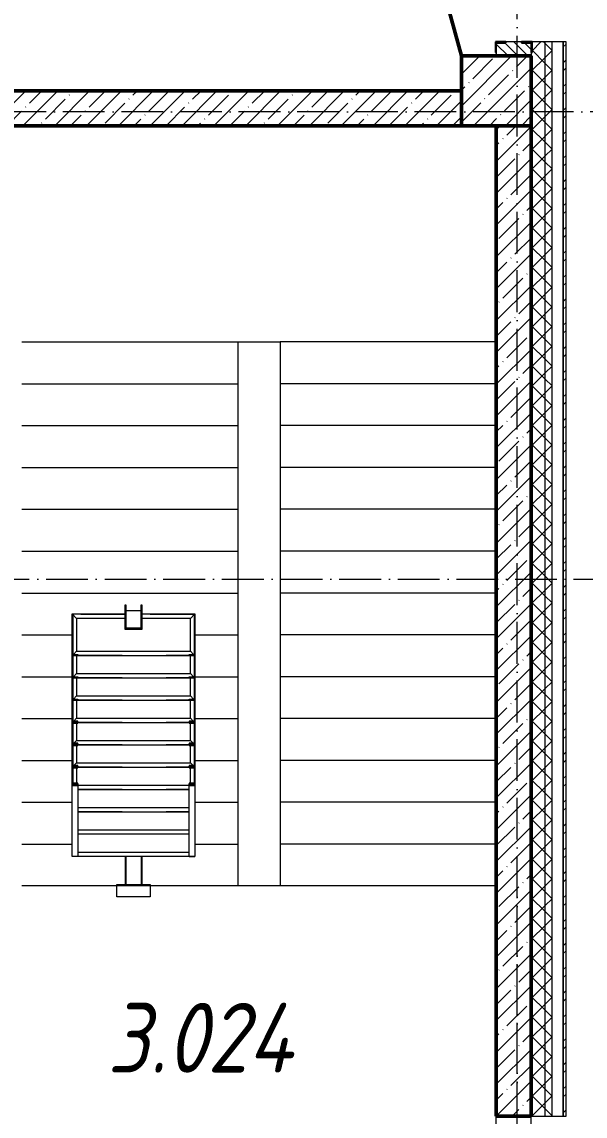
# Model space of a CAD drawing. Header units: millimetres. Extents: x -213536 to 1564669, y -45299 to 942238.
# Drawn here: x 240029 to 244066, y 507097 to 514941 of the extents above; entities that cross this region are included whole.
import ezdxf

# ---------------------------------------------------------------- set-up
doc = ezdxf.new("R2010")
doc.units = ezdxf.units.MM
doc.linetypes.add('50_200_ШТРИХ_1Т_ш5_п1_п1_', pattern=[700, 500, -100, 0, -100])
doc.linetypes.add('Штрих', pattern=[635, 317.5, -317.5])
for name, color, linetype, lineweight in [('A-DETL-____-OTLN-1', 7, 'Continuous', 50), ('A-FLOR-____-OTLN', 7, 'Continuous', 9), ('A-GENM-____-HDLN', 7, 'Штрих', 9), ('A-GENM-____-MCUT', 7, 'Continuous', 25), ('A-GENM-____-OTLN', 7, 'Continuous', 9), ('A-GENM-____-OTLN-1', 7, 'Continuous', 25), ('A-WALL-____-MCUT', 7, 'Continuous', 13), ('A-WALL-____-MCUT-1', 7, 'Continuous', 9), ('A-WALL-____-MCUT-2', 7, 'Continuous', 50), ('A-WALL-____-OTLN', 7, 'Continuous', 9), ('A-WALL-____-PATT-1', 7, 'Continuous', 9), ('A-WALL-FNSH-MCUT-1', 7, 'Continuous', 9), ('S-COLS-____-MCUT', 7, 'Continuous', 50), ('S-COLS-____-OTLN', 7, 'Continuous', 9), ('S-GRID-____-OTLN-1', 7, '50_200_ШТРИХ_1Т_ш5_п1_п1_', 9), ('S-STRS-____-OTLN-1', 7, 'Continuous', 9), ('Марки помещений', 7, 'Continuous', 9)]:
    doc.layers.add(name, color=color, linetype=linetype, lineweight=lineweight)
doc.styles.add('ISOCPEUR_I_2', font='isocpeui.ttf', dxfattribs={"width": 0.85, "height": 2.3})
pattern_1 = [(45, (142429.06, 459015.94), (-70.71068, 70.71068), []), (135, (142429.06, 459015.94), (-70.71068, -70.71068), [])]
pattern_2 = [(45, (142429.06, 459015.94), (-114.04925, 114.04925), []), (45, (142543.1, 459015.94), (-114.04925, 114.04925), [201.612, -40.322, 3.353, -36.97])]

# ---------------------------------------------------------------- blocks, each defined once
blk = doc.blocks.new('BSC_Колонна _Прямоугольная - 500х500-V111-АР1_План отверстий 3 этажа в осях 1-64_Ю-ЯЯ')
at = {"layer": 'S-COLS-____-OTLN'}
h = blk.add_hatch(dxfattribs=at)
h.set_pattern_fill('FP_116', color=256, style=0, pattern_type=2)
h.set_pattern_definition([(315, (-55431.04, 101000), (114.04925, 114.04925), []), (315, (-55431.04, 100885.95), (114.04925, 114.04925), [201.613, -40.323, 3.353, -36.97])])
h.paths.add_polyline_path([(-250, 250), (-250, -250), (250, -250), (250, 250)], flags=0)
at = {"layer": 'S-COLS-____-MCUT'}
for p, q in [((250, 250), (-250, 250)), ((-250, 250), (-250, -250)), ((250, -250), (250, 250)), ((-250, -250), (250, -250))]:
    blk.add_line(p, q, dxfattribs=at)
blk = doc.blocks.new('ОМ_Труба_ГОСТ 8639-82 - ОМ_Труба_ГОСТ 8639-82-26350154-АР1_План отверстий 3 этажа в осях 1-64_Ю-ЯЯ')
at = {"layer": 'A-GENM-____-OTLN'}
for p, q in [((9439.1, 57971), (9439.1, 58091)), ((9439.1, 58091), (9614.1, 58091)), ((9614.1, 58085), (9451.2, 58085)), ((9451.2, 58085), (9451.2, 57977)), ((9574, 58085), (9574, 57977)), ((9614.1, 58091), (9614.1, 58085)), ((9614.1, 57971), (9439.1, 57971)), ((9451.2, 57977), (9614.1, 57977)), ((9614.1, 57977), (9614.1, 57971))]:
    blk.add_line(p, q, dxfattribs=at)
blk = doc.blocks.new('ОМ_Уголок_ГОСТ 8509-93 - ОМ_Уголок_ГОСТ 8509-93-26349651-АР1_План отверстий 3 этажа в осях 1-64_Ю-ЯЯ')
at = {"layer": 'A-GENM-____-HDLN'}
for p, q in [((4, -4), (380, -4)), ((500, -4), (876, -4))]:
    blk.add_line(p, q, dxfattribs=at)
at = {"layer": 'A-GENM-____-OTLN'}
for p, q in [((380, 0), (0, 0)), ((32, -32), (0, 0)), ((32, -32), (380, -32)), ((880, 0), (500, 0)), ((500, -32), (848, -32)), ((880, 0), (848, -32))]:
    blk.add_line(p, q, dxfattribs=at)
blk = doc.blocks.new('ОМ_Уголок_ГОСТ 8509-93 - ОМ_Уголок_ГОСТ 8509-93-V149-АР1_План отверстий 3 этажа в осях 1-64_Ю-ЯЯ')
at = {"layer": 'A-GENM-____-HDLN'}
blk.add_line((40, -4), (840, -4), dxfattribs=at)
at = {"layer": 'A-GENM-____-OTLN'}
for p, q in [((32, -32), (10, -10)), ((32, -32), (848, -32)), ((840, 0), (40, 0)), ((870, -10), (848, -32))]:
    blk.add_line(p, q, dxfattribs=at)
blk = doc.blocks.new('ОМ_Уголок_ГОСТ 8509-93 - ОМ_Уголок_ГОСТ 8509-93-19082047-АР1_План отверстий 3 этажа в осях 1-64_Ю-ЯЯ')
at = {"layer": 'A-GENM-____-HDLN'}
blk.add_line((10, -4), (296, -4), dxfattribs=at)
at = {"layer": 'A-GENM-____-OTLN'}
for p, q in [((300, 0), (10, 0)), ((32, -32), (10, -10)), ((32, -32), (268, -32)), ((300, 0), (268, -32))]:
    blk.add_line(p, q, dxfattribs=at)
blk = doc.blocks.new('ОМ_Уголок_ГОСТ 8509-93 - ОМ_Уголок_ГОСТ 8509-93-V150-АР1_План отверстий 3 этажа в осях 1-64_Ю-ЯЯ')
at = {"layer": 'A-GENM-____-HDLN'}
blk.add_line((4, -4), (290, -4), dxfattribs=at)
at = {"layer": 'A-GENM-____-OTLN'}
for p, q in [((290, 0), (0, 0)), ((32, -32), (0, 0)), ((32, -32), (268, -32)), ((290, -10), (268, -32))]:
    blk.add_line(p, q, dxfattribs=at)
blk = doc.blocks.new('ОМ_Уголок_ГОСТ 8509-93 - ОМ_Уголок_ГОСТ 8509-93-V151-АР1_План отверстий 3 этажа в осях 1-64_Ю-ЯЯ')
at = {"layer": 'A-GENM-____-HDLN'}
blk.add_line((10, -4), (160, -4), dxfattribs=at)
at = {"layer": 'A-GENM-____-OTLN'}
for p, q in [((160, 0), (10, 0)), ((32, -32), (10, -10)), ((32, -32), (160, -32))]:
    blk.add_line(p, q, dxfattribs=at)
blk = doc.blocks.new('ОМ_Уголок_ГОСТ 8509-93 - ОМ_Уголок_ГОСТ 8509-93-V152-АР1_План отверстий 3 этажа в осях 1-64_Ю-ЯЯ')
at = {"layer": 'A-GENM-____-HDLN'}
blk.add_line((140, -4), (290, -4), dxfattribs=at)
at = {"layer": 'A-GENM-____-OTLN'}
for p, q in [((290, 0), (140, 0)), ((140, -32), (268, -32)), ((290, -10), (268, -32))]:
    blk.add_line(p, q, dxfattribs=at)
blk = doc.blocks.new('ОМ_Уголок_ГОСТ 8509-93 - ОМ_Уголок_ГОСТ 8509-93-V153-АР1_План отверстий 3 этажа в осях 1-64_Ю-ЯЯ')
at = {"layer": 'A-GENM-____-HDLN'}
blk.add_line((40, -4), (840, -4), dxfattribs=at)
at = {"layer": 'A-GENM-____-OTLN'}
for p, q in [((840, 0), (40, 0)), ((40, -32), (840, -32))]:
    blk.add_line(p, q, dxfattribs=at)
blk = doc.blocks.new('ОМ_Уголок_ГОСТ 8509-93 - ОМ_Уголок_ГОСТ 8509-93-V154-АР1_План отверстий 3 этажа в осях 1-64_Ю-ЯЯ')
at = {"layer": 'A-GENM-____-HDLN'}
blk.add_line((44.3, -4), (160, -4), dxfattribs=at)
at = {"layer": 'A-GENM-____-OTLN'}
for p, q in [((160, 0), (44.3, 0)), ((44.3, -32), (160, -32))]:
    blk.add_line(p, q, dxfattribs=at)
blk = doc.blocks.new('ОМ_Уголок_ГОСТ 8509-93 - ОМ_Уголок_ГОСТ 8509-93-V155-АР1_План отверстий 3 этажа в осях 1-64_Ю-ЯЯ')
at = {"layer": 'A-GENM-____-HDLN'}
blk.add_line((140, -4), (255.7, -4), dxfattribs=at)
at = {"layer": 'A-GENM-____-OTLN'}
for p, q in [((255.7, 0), (140, 0)), ((140, -32), (255.7, -32))]:
    blk.add_line(p, q, dxfattribs=at)
blk = doc.blocks.new('ОМ_Уголок_ГОСТ 8509-93 - ОМ_Уголок_ГОСТ 8509-93-V163-АР1_План отверстий 3 этажа в осях 1-64_Ю-ЯЯ')
at = {"layer": 'A-GENM-____-HDLN'}
blk.add_line((40, -4), (840, -4), dxfattribs=at)
at = {"layer": 'A-GENM-____-OTLN'}
for p, q in [((840, 0), (0, 0)), ((1.3, -1.3), (0, 0)), ((40, -32), (840, -32))]:
    blk.add_line(p, q, dxfattribs=at)
blk = doc.blocks.new('ОМ_Труба_ГОСТ 8639-82 - ОМ_Труба_ГОСТ 8639-82-26527904-АР1_План отверстий 3 этажа в осях 1-64_Ю-ЯЯ')
at = {"layer": 'A-GENM-____-HDLN'}
for p, q in [((7810, 58085), (7611.5, 58085)), ((7810, 57977), (7611.5, 57977))]:
    blk.add_line(p, q, dxfattribs=at)
at = {"layer": 'A-GENM-____-OTLN'}
for p, q in [((7810, 58091), (7611.5, 58091)), ((7810, 57971), (7611.5, 57971))]:
    blk.add_line(p, q, dxfattribs=at)
blk = doc.blocks.new('ОМ_Уголок_ГОСТ 8510-86 - ОМ_Уголок_ГОСТ 8510-86-19082066-АР1_План отверстий 3 этажа в осях 1-64_Ю-ЯЯ')
at = {"layer": 'A-GENM-____-OTLN'}
for p, q in [((0, 0), (0, -90)), ((240, 0), (0, 0)), ((0, -10), (240, -10)), ((240, -90), (240, 0)), ((0, -90), (240, -90))]:
    blk.add_line(p, q, dxfattribs=at)
blk = doc.blocks.new('ОМ_Полоса_Трапеция прямоугольная_Прокат_ГОСТ 103-2006 - ОМ_Полоса_Трапеция прямоугольная_Прокат_ГОСТ 103-2006-19082130-АР1_План отверстий 3 этажа в осях 1-64_Ю-ЯЯ')
at = {"layer": 'A-GENM-____-OTLN'}
for p, q in [((9250, 58471), (9260, 58471)), ((9250, 58431), (9250, 58471)), ((9260, 58471), (9260, 58431)), ((9260, 58431), (9250, 58431))]:
    blk.add_line(p, q, dxfattribs=at)
blk = doc.blocks.new('ОМ_Полоса_Трапеция прямоугольная_Прокат_ГОСТ 103-2006 - ОМ_Полоса_Трапеция прямоугольная_Прокат_ГОСТ 103-2006-V157-АР1_План отверстий 3 этажа в осях 1-64_Ю-ЯЯ')
at = {"layer": 'A-GENM-____-MCUT'}
for p, q in [((8780, 58471), (8770, 58471)), ((8770, 58471), (8770, 58431)), ((8780, 58431), (8780, 58471)), ((8770, 58431), (8780, 58431))]:
    blk.add_line(p, q, dxfattribs=at)
blk = doc.blocks.new('ОМ_Полоса_Трапеция прямоугольная_Прокат_ГОСТ 103-2006 - ОМ_Полоса_Трапеция прямоугольная_Прокат_ГОСТ 103-2006-V158-АР1_План отверстий 3 этажа в осях 1-64_Ю-ЯЯ')
at = {"layer": 'A-GENM-____-MCUT'}
for p, q in [((8620, 58471), (8610, 58471)), ((8610, 58471), (8610, 58431)), ((8620, 58431), (8620, 58471)), ((8610, 58431), (8620, 58431))]:
    blk.add_line(p, q, dxfattribs=at)
blk = doc.blocks.new('ОМ_Полоса_Трапеция прямоугольная_Прокат_ГОСТ 103-2006 - ОМ_Полоса_Трапеция прямоугольная_Прокат_ГОСТ 103-2006-V159-АР1_План отверстий 3 этажа в осях 1-64_Ю-ЯЯ')
at = {"layer": 'A-GENM-____-MCUT'}
for p, q in [((8460, 58471), (8450, 58471)), ((8450, 58471), (8450, 58431)), ((8460, 58431), (8460, 58471)), ((8450, 58431), (8460, 58431))]:
    blk.add_line(p, q, dxfattribs=at)
blk = doc.blocks.new('ОМ_Полоса_Прокат_ГОСТ 103-2006 - ОМ_Полоса_Прокат_ГОСТ 103-2006-20723456-АР1_План отверстий 3 этажа в осях 1-64_Ю-ЯЯ')
at = {"layer": 'A-GENM-____-MCUT'}
for p, q in [((8334.3, 58471), (8322.8, 58471)), ((8322.8, 58471), (8322.8, 58431)), ((8334.3, 58431), (8334.3, 58471)), ((8322.8, 58431), (8334.3, 58431))]:
    blk.add_line(p, q, dxfattribs=at)
at = {"layer": 'A-GENM-____-OTLN'}
for p, q in [((7811.3, 58431), (7811.3, 58471)), ((7811.3, 58471), (8322.8, 58471)), ((8322.8, 58431), (7811.3, 58431))]:
    blk.add_line(p, q, dxfattribs=at)
blk = doc.blocks.new('ОМ_Полоса_Трапеция прямоугольная_Прокат_ГОСТ 103-2006 - ОМ_Полоса_Трапеция прямоугольная_Прокат_ГОСТ 103-2006-19082170-АР1_План отверстий 3 этажа в осях 1-64_Ю-ЯЯ')
at = {"layer": 'A-GENM-____-OTLN'}
for p, q in [((9250, 57631), (9260, 57631)), ((9250, 57591), (9250, 57631)), ((9260, 57591), (9250, 57591)), ((9260, 57631), (9260, 57591))]:
    blk.add_line(p, q, dxfattribs=at)
blk = doc.blocks.new('ОМ_Полоса_Трапеция прямоугольная_Прокат_ГОСТ 103-2006 - ОМ_Полоса_Трапеция прямоугольная_Прокат_ГОСТ 103-2006-V160-АР1_План отверстий 3 этажа в осях 1-64_Ю-ЯЯ')
at = {"layer": 'A-GENM-____-MCUT'}
for p, q in [((8780, 57631), (8770, 57631)), ((8770, 57631), (8770, 57591)), ((8770, 57591), (8780, 57591)), ((8780, 57591), (8780, 57631))]:
    blk.add_line(p, q, dxfattribs=at)
blk = doc.blocks.new('ОМ_Полоса_Трапеция прямоугольная_Прокат_ГОСТ 103-2006 - ОМ_Полоса_Трапеция прямоугольная_Прокат_ГОСТ 103-2006-V161-АР1_План отверстий 3 этажа в осях 1-64_Ю-ЯЯ')
at = {"layer": 'A-GENM-____-MCUT'}
for p, q in [((8620, 57631), (8610, 57631)), ((8610, 57631), (8610, 57591)), ((8610, 57591), (8620, 57591)), ((8620, 57591), (8620, 57631))]:
    blk.add_line(p, q, dxfattribs=at)
blk = doc.blocks.new('ОМ_Полоса_Трапеция прямоугольная_Прокат_ГОСТ 103-2006 - ОМ_Полоса_Трапеция прямоугольная_Прокат_ГОСТ 103-2006-V162-АР1_План отверстий 3 этажа в осях 1-64_Ю-ЯЯ')
at = {"layer": 'A-GENM-____-MCUT'}
for p, q in [((8460, 57631), (8450, 57631)), ((8450, 57631), (8450, 57591)), ((8450, 57591), (8460, 57591)), ((8460, 57591), (8460, 57631))]:
    blk.add_line(p, q, dxfattribs=at)
blk = doc.blocks.new('ОМ_Полоса_Прокат_ГОСТ 103-2006 - ОМ_Полоса_Прокат_ГОСТ 103-2006-19082171-АР1_План отверстий 3 этажа в осях 1-64_Ю-ЯЯ')
at = {"layer": 'A-GENM-____-OTLN'}
for p, q in [((98800, 49942.4), (98800, 49941)), ((98800, 49941), (98840, 49941)), ((98840, 49941), (98840, 49942.4))]:
    blk.add_line(p, q, dxfattribs=at)
blk = doc.blocks.new('ОМ_Полоса_Прокат_ГОСТ 103-2006 - ОМ_Полоса_Прокат_ГОСТ 103-2006-20723498-АР1_План отверстий 3 этажа в осях 1-64_Ю-ЯЯ')
at = {"layer": 'A-GENM-____-MCUT'}
for p, q in [((8334.3, 57631), (8322.8, 57631)), ((8322.8, 57631), (8322.8, 57591)), ((8322.8, 57591), (8334.3, 57591)), ((8334.3, 57591), (8334.3, 57631))]:
    blk.add_line(p, q, dxfattribs=at)
at = {"layer": 'A-GENM-____-OTLN'}
for p, q in [((7811.3, 57591), (7811.3, 57631)), ((7811.3, 57631), (8322.8, 57631)), ((8322.8, 57591), (7811.3, 57591))]:
    blk.add_line(p, q, dxfattribs=at)
blk = doc.blocks.new('Фахверк_СКБ_Уголок - 250_3380_зеркало-28514702-АР1_План отверстий 3 этажа в осях 1-64_Ю-ЯЯ')
at = {"layer": 'A-GENM-____-MCUT'}
for p, q in [((200, 181), (125, 181)), ((125, 181), (125, 106)), ((131, 106), (131, 175)), ((131, 175), (200, 175)), ((200, 175), (200, 181)), ((125, 106), (131, 106)), ((131, -6), (125, -6)), ((125, -6), (125, -81)), ((131, -75), (131, -6)), ((200, -75), (131, -75)), ((200, -81), (200, -75)), ((125, -81), (200, -81))]:
    blk.add_line(p, q, dxfattribs=at)

msp = doc.modelspace()

# ---------------------------------------------------------------- hatches: boundary and pattern name
at = {"layer": 'A-WALL-____-PATT-1'}
h = msp.add_hatch(dxfattribs=at)
h.set_pattern_fill('FP_4', color=256, style=0, pattern_type=2)
h.set_pattern_definition(pattern_1)
h.paths.add_polyline_path([(243679.1, 505812), (243779.1, 505812), (243779.1, 506097), (243679.1, 506097)], flags=0)
h.paths.add_polyline_path([(243779.1, 507097), (243779.1, 514797), (243685.1, 514797), (243685.1, 514722), (243679.1, 514722), (243679.1, 507097)], flags=0)
h.paths.add_polyline_path([(243685.1, 528497), (243779.1, 528497), (243779.1, 529747), (243685.1, 529747), (243685.1, 529672), (243679.1, 529672), (243679.1, 528572), (243685.1, 528572), (243685.1, 528503)], flags=0)
h.paths.add_polyline_path([(243779.1, 531547), (243779.1, 532747), (243679.1, 532747), (243679.1, 531622), (243685.1, 531622), (243685.1, 531547)], flags=0)
h.paths.add_polyline_path([(243779.1, 534547), (243779.1, 535747), (243685.1, 535747), (243685.1, 535672), (243679.1, 535672), (243679.1, 534622), (243685.1, 534622), (243685.1, 534547)], flags=0)
h.paths.add_polyline_path([(243779.1, 537547), (243779.1, 538747), (243685.1, 538747), (243685.1, 538672), (243679.1, 538672), (243679.1, 537622), (243685.1, 537622), (243685.1, 537547)], flags=0)
h.paths.add_polyline_path([(243779.1, 540547), (243779.1, 544697), (243679.1, 544697), (243679.1, 540547)], flags=0)
h = msp.add_hatch(dxfattribs=at)
h.set_pattern_fill('FP_4', color=256, style=0, pattern_type=2)
h.set_pattern_definition(pattern_1)
h.paths.add_polyline_path([(243829.1, 505812), (243829.1, 506097), (243779.1, 506097), (243779.1, 505812)], flags=0)
h.paths.add_polyline_path([(243829.1, 507097), (243829.1, 514797), (243779.1, 514797), (243779.1, 507097)], flags=0)
h.paths.add_polyline_path([(243829.1, 528497), (243829.1, 529747), (243779.1, 529747), (243779.1, 528497)], flags=0)
h.paths.add_polyline_path([(243829.1, 531547), (243829.1, 532747), (243779.1, 532747), (243779.1, 531547)], flags=0)
h.paths.add_polyline_path([(243779.1, 534547), (243829.1, 534547), (243829.1, 535747), (243779.1, 535747), (243779.1, 535613.2)], flags=0)
h.paths.add_polyline_path([(243829.1, 537547), (243829.1, 538747), (243779.1, 538747), (243779.1, 537547)], flags=0)
h.paths.add_polyline_path([(243779.1, 540547), (243829.1, 540547), (243829.1, 544697), (243779.1, 544697)], flags=0)
h = msp.add_hatch(dxfattribs=at)
h.set_pattern_fill('FP_9', color=256, style=0, pattern_type=2)
h.set_pattern_definition([(135, (142429.057, 459015.94), (-35.35534, -35.35534), [])])
h.paths.add_polyline_path([(243610.1, 514697), (243679.1, 514697), (243679.1, 514791), (243610.1, 514791), (243610.1, 514797), (243498.1, 514797), (243498.1, 514791), (243429.1, 514791), (243429.1, 514697)], flags=0)
h = msp.add_hatch(dxfattribs=at)
h.set_pattern_fill('FP_6', color=256, style=0, pattern_type=2)
h.set_pattern_definition([(45, (142429.06, 459015.94), (-85.53659, 85.53659), []), (45, (142486.08, 459015.94), (-85.53659, 85.53659), [])])
h.paths.add_polyline_path([(243929.1, 505832), (243929.1, 506097), (243909.1, 506097), (243909.1, 505832)], flags=0)
h.paths.add_polyline_path([(243909.1, 507097), (243929.1, 507097), (243929.1, 514797), (243909.1, 514797), (243909.1, 509781.5)], flags=0)
h = msp.add_hatch(dxfattribs=at)
h.set_pattern_fill('FP_12', color=256, style=0, pattern_type=2)
h.set_pattern_definition(pattern_2)
h.paths.add_polyline_path([(243179.1, 514197), (243179.1, 514447), (239779.1, 514447), (239779.1, 514197), (241393, 514197)], flags=0)
h = msp.add_hatch(dxfattribs=at)
h.set_pattern_fill('FP_12', color=256, style=0, pattern_type=2)
h.set_pattern_definition(pattern_2)
h.paths.add_polyline_path([(243679.1, 507097), (243679.1, 514197), (243429.1, 514197), (243429.1, 507097)], flags=0)

# ---------------------------------------------------------------- linework, layer by layer
at = {"layer": 'A-DETL-____-OTLN-1'}
msp.add_line((236379.1, 539847), (243179.1, 514697), dxfattribs=at)
at = {"layer": 'A-FLOR-____-OTLN'}
for p, q in [((240709.1, 508747), (240029.1, 508747)), ((243429.1, 508747), (240949.1, 508747))]:
    msp.add_line(p, q, dxfattribs=at)
at = {"layer": 'A-WALL-____-MCUT'}
for p, q in [((243610.1, 514797), (243498.1, 514797)), ((243909.1, 514797), (243685.1, 514797)), ((243909.1, 507097), (243909.1, 514797)), ((243429.1, 514722), (243429.1, 514697)), ((243679.1, 514722), (243679.1, 514697)), ((243679.1, 507097), (243909.1, 507097))]:
    msp.add_line(p, q, dxfattribs=at)
at = {"layer": 'A-WALL-____-MCUT-1'}
for p, q in [((243779.1, 507097), (243779.1, 514797)), ((243829.1, 507097), (243829.1, 514797))]:
    msp.add_line(p, q, dxfattribs=at)
at = {"layer": 'A-WALL-____-MCUT-2'}
for p, q in [((243179.1, 514447), (239779.1, 514447)), ((239779.1, 514197), (243179.1, 514197)), ((243429.1, 514197), (243429.1, 507097)), ((243679.1, 514197), (243679.1, 507097)), ((243429.1, 507097), (243679.1, 507097))]:
    msp.add_line(p, q, dxfattribs=at)
at = {"layer": 'A-WALL-____-OTLN'}
for p, q in [((243429.1, 506097), (243429.1, 507097)), ((243679.1, 506097), (243679.1, 507097))]:
    msp.add_line(p, q, dxfattribs=at)
at = {"layer": 'A-WALL-FNSH-MCUT-1'}
for p, q in [((243929.1, 514797), (243909.1, 514797)), ((243909.1, 514797), (243909.1, 507097)), ((243929.1, 507097), (243929.1, 514797)), ((243909.1, 507097), (243929.1, 507097))]:
    msp.add_line(p, q, dxfattribs=at)
at = {"layer": 'S-GRID-____-OTLN-1', "color": 251, "ltscale": 0.6, "true_color": 0x636466}
for p, q in [((243579.1, 498997), (243579.1, 549908.8)), ((246503.5, 514297), (137760.3, 514297)), ((211635.6, 510947), (246503.5, 510947)), ((243579.1, 454533.3), (243579.1, 508896.9))]:
    msp.add_line(p, q, dxfattribs=at)
at = {"layer": 'S-STRS-____-OTLN-1'}
for p, q in [((240029.1, 512647), (241579.1, 512647)), ((240029.1, 512647), (241579.1, 512647)), ((241579.1, 512647), (241879.1, 512647)), ((241579.1, 512347), (241579.1, 512647)), ((243429.1, 512647), (241879.1, 512647)), ((241879.1, 512647), (241879.1, 512347)), ((243429.1, 512647), (241879.1, 512647)), ((240029.1, 512347), (241579.1, 512347)), ((240029.1, 512347), (241579.1, 512347)), ((241579.1, 512047), (241579.1, 512347)), ((241879.1, 512347), (241879.1, 512047)), ((243429.1, 512347), (241879.1, 512347)), ((243429.1, 512347), (241879.1, 512347)), ((240029.1, 512047), (241579.1, 512047)), ((240029.1, 512047), (241579.1, 512047)), ((241579.1, 511747), (241579.1, 512047)), ((241879.1, 512047), (241879.1, 511747)), ((243429.1, 512047), (241879.1, 512047)), ((243429.1, 512047), (241879.1, 512047)), ((240029.1, 511747), (241579.1, 511747)), ((240029.1, 511747), (241579.1, 511747)), ((241579.1, 511447), (241579.1, 511747)), ((241879.1, 511747), (241879.1, 511447)), ((243429.1, 511747), (241879.1, 511747)), ((243429.1, 511747), (241879.1, 511747)), ((240029.1, 511447), (241579.1, 511447)), ((240029.1, 511447), (241579.1, 511447)), ((241579.1, 511147), (241579.1, 511447)), ((241879.1, 511447), (241879.1, 511147)), ((243429.1, 511447), (241879.1, 511447)), ((243429.1, 511447), (241879.1, 511447)), ((240029.1, 511147), (241579.1, 511147)), ((240029.1, 511147), (241579.1, 511147)), ((241579.1, 510847), (241579.1, 511147)), ((241879.1, 511147), (241879.1, 510847)), ((243429.1, 511147), (241879.1, 511147)), ((243429.1, 511147), (241879.1, 511147)), ((240029.1, 510847), (241579.1, 510847)), ((240029.1, 510847), (241579.1, 510847)), ((241579.1, 510547), (241579.1, 510847)), ((241879.1, 510847), (241879.1, 510547)), ((243429.1, 510847), (241879.1, 510847)), ((243429.1, 510847), (241879.1, 510847)), ((240029.1, 510547), (240389.1, 510547)), ((240029.1, 510547), (240389.1, 510547)), ((241269.1, 510547), (241579.1, 510547)), ((241269.1, 510547), (241579.1, 510547)), ((241579.1, 510247), (241579.1, 510547)), ((241879.1, 510547), (241879.1, 510247)), ((243429.1, 510547), (241879.1, 510547)), ((243429.1, 510547), (241879.1, 510547)), ((240029.1, 510247), (240389.1, 510247)), ((240029.1, 510247), (240389.1, 510247)), ((241269.1, 510247), (241579.1, 510247)), ((241269.1, 510247), (241579.1, 510247)), ((241579.1, 509947), (241579.1, 510247)), ((241879.1, 510247), (241879.1, 509947)), ((243429.1, 510247), (241879.1, 510247)), ((243429.1, 510247), (241879.1, 510247)), ((240029.1, 509947), (240389.1, 509947)), ((240029.1, 509947), (240389.1, 509947)), ((241269.1, 509947), (241579.1, 509947)), ((241269.1, 509947), (241579.1, 509947)), ((241579.1, 509647), (241579.1, 509947)), ((241879.1, 509947), (241879.1, 509647)), ((243429.1, 509947), (241879.1, 509947)), ((243429.1, 509947), (241879.1, 509947)), ((240029.1, 509647), (240389.1, 509647)), ((240029.1, 509647), (240389.1, 509647)), ((241269.1, 509647), (241579.1, 509647)), ((241269.1, 509647), (241579.1, 509647)), ((241579.1, 509347), (241579.1, 509647)), ((241879.1, 509647), (241879.1, 509347)), ((243429.1, 509647), (241879.1, 509647)), ((243429.1, 509647), (241879.1, 509647)), ((240029.1, 509347), (240389.1, 509347)), ((240029.1, 509347), (240389.1, 509347)), ((241269.1, 509347), (241579.1, 509347)), ((241269.1, 509347), (241579.1, 509347)), ((241579.1, 509047), (241579.1, 509347)), ((241879.1, 509347), (241879.1, 509047)), ((243429.1, 509347), (241879.1, 509347)), ((243429.1, 509347), (241879.1, 509347)), ((240029.1, 509047), (240389.1, 509047)), ((240029.1, 509047), (240389.1, 509047)), ((241269.1, 509047), (241579.1, 509047)), ((241269.1, 509047), (241579.1, 509047)), ((241579.1, 508747), (241579.1, 509047)), ((241879.1, 509047), (241879.1, 508747)), ((243429.1, 509047), (241879.1, 509047)), ((243429.1, 509047), (241879.1, 509047)), ((243429.1, 508747), (241879.1, 508747))]:
    msp.add_line(p, q, dxfattribs=at)

# ---------------------------------------------------------------- block references
at = {"layer": 'A-GENM-____-OTLN', "rotation": 89.99999999999987}
for name, p in [('ОМ_Труба_ГОСТ 8639-82 - ОМ_Труба_ГОСТ 8639-82-26350154-АР1_План отверстий 3 этажа в осях 1-64_Ю-ЯЯ', (298860.1, 501147)), ('ОМ_Полоса_Трапеция прямоугольная_Прокат_ГОСТ 103-2006 - ОМ_Полоса_Трапеция прямоугольная_Прокат_ГОСТ 103-2006-19082130-АР1_План отверстий 3 этажа в осях 1-64_Ю-ЯЯ', (298860.1, 501147)), ('ОМ_Полоса_Трапеция прямоугольная_Прокат_ГОСТ 103-2006 - ОМ_Полоса_Трапеция прямоугольная_Прокат_ГОСТ 103-2006-19082170-АР1_План отверстий 3 этажа в осях 1-64_Ю-ЯЯ', (298860.1, 501147)), ('ОМ_Полоса_Трапеция прямоугольная_Прокат_ГОСТ 103-2006 - ОМ_Полоса_Трапеция прямоугольная_Прокат_ГОСТ 103-2006-19082130-АР1_План отверстий 3 этажа в осях 1-64_Ю-ЯЯ', (298860.1, 500987)), ('ОМ_Полоса_Трапеция прямоугольная_Прокат_ГОСТ 103-2006 - ОМ_Полоса_Трапеция прямоугольная_Прокат_ГОСТ 103-2006-19082170-АР1_План отверстий 3 этажа в осях 1-64_Ю-ЯЯ', (298860.1, 500987)), ('ОМ_Полоса_Трапеция прямоугольная_Прокат_ГОСТ 103-2006 - ОМ_Полоса_Трапеция прямоугольная_Прокат_ГОСТ 103-2006-19082130-АР1_План отверстий 3 этажа в осях 1-64_Ю-ЯЯ', (298860.1, 500827)), ('ОМ_Полоса_Трапеция прямоугольная_Прокат_ГОСТ 103-2006 - ОМ_Полоса_Трапеция прямоугольная_Прокат_ГОСТ 103-2006-19082170-АР1_План отверстий 3 этажа в осях 1-64_Ю-ЯЯ', (298860.1, 500827)), ('ОМ_Полоса_Трапеция прямоугольная_Прокат_ГОСТ 103-2006 - ОМ_Полоса_Трапеция прямоугольная_Прокат_ГОСТ 103-2006-V157-АР1_План отверстий 3 этажа в осях 1-64_Ю-ЯЯ', (298860.1, 501147)), ('ОМ_Полоса_Трапеция прямоугольная_Прокат_ГОСТ 103-2006 - ОМ_Полоса_Трапеция прямоугольная_Прокат_ГОСТ 103-2006-V160-АР1_План отверстий 3 этажа в осях 1-64_Ю-ЯЯ', (298860.1, 501147)), ('ОМ_Полоса_Трапеция прямоугольная_Прокат_ГОСТ 103-2006 - ОМ_Полоса_Трапеция прямоугольная_Прокат_ГОСТ 103-2006-V158-АР1_План отверстий 3 этажа в осях 1-64_Ю-ЯЯ', (298860.1, 501147)), ('ОМ_Полоса_Трапеция прямоугольная_Прокат_ГОСТ 103-2006 - ОМ_Полоса_Трапеция прямоугольная_Прокат_ГОСТ 103-2006-V161-АР1_План отверстий 3 этажа в осях 1-64_Ю-ЯЯ', (298860.1, 501147)), ('ОМ_Полоса_Трапеция прямоугольная_Прокат_ГОСТ 103-2006 - ОМ_Полоса_Трапеция прямоугольная_Прокат_ГОСТ 103-2006-V159-АР1_План отверстий 3 этажа в осях 1-64_Ю-ЯЯ', (298860.1, 501147)), ('ОМ_Полоса_Трапеция прямоугольная_Прокат_ГОСТ 103-2006 - ОМ_Полоса_Трапеция прямоугольная_Прокат_ГОСТ 103-2006-V162-АР1_План отверстий 3 этажа в осях 1-64_Ю-ЯЯ', (298860.1, 501147)), ('ОМ_Полоса_Прокат_ГОСТ 103-2006 - ОМ_Полоса_Прокат_ГОСТ 103-2006-20723456-АР1_План отверстий 3 этажа в осях 1-64_Ю-ЯЯ', (298860.1, 501147)), ('ОМ_Полоса_Прокат_ГОСТ 103-2006 - ОМ_Полоса_Прокат_ГОСТ 103-2006-20723498-АР1_План отверстий 3 этажа в осях 1-64_Ю-ЯЯ', (298860.1, 501147)), ('ОМ_Труба_ГОСТ 8639-82 - ОМ_Труба_ГОСТ 8639-82-26527904-АР1_План отверстий 3 этажа в осях 1-64_Ю-ЯЯ', (298860.1, 501147))]:
    msp.add_blockref(name, p, dxfattribs=at)
at = {"layer": 'A-GENM-____-OTLN', "extrusion": (0, 0, -1)}
for name, p in [('ОМ_Уголок_ГОСТ 8509-93 - ОМ_Уголок_ГОСТ 8509-93-26349651-АР1_План отверстий 3 этажа в осях 1-64_Ю-ЯЯ', (-241269.1, 510697)), ('ОМ_Уголок_ГОСТ 8510-86 - ОМ_Уголок_ГОСТ 8510-86-19082066-АР1_План отверстий 3 этажа в осях 1-64_Ю-ЯЯ', (-240949.1, 508758.5))]:
    msp.add_blockref(name, p, dxfattribs=at)
for name, p, rotation in [('ОМ_Уголок_ГОСТ 8509-93 - ОМ_Уголок_ГОСТ 8509-93-V150-АР1_План отверстий 3 этажа в осях 1-64_Ю-ЯЯ', (-240389.1, 510697), 269.9999999999985), ('ОМ_Уголок_ГОСТ 8509-93 - ОМ_Уголок_ГОСТ 8509-93-19082047-АР1_План отверстий 3 этажа в осях 1-64_Ю-ЯЯ', (-241269.1, 510397), 89.99999999999869), ('ОМ_Уголок_ГОСТ 8509-93 - ОМ_Уголок_ГОСТ 8509-93-V149-АР1_План отверстий 3 этажа в осях 1-64_Ю-ЯЯ', (-240389.1, 510397), 180), ('ОМ_Уголок_ГОСТ 8509-93 - ОМ_Уголок_ГОСТ 8509-93-V152-АР1_План отверстий 3 этажа в осях 1-64_Ю-ЯЯ', (-240389.1, 510537), 269.9999999999985), ('ОМ_Уголок_ГОСТ 8509-93 - ОМ_Уголок_ГОСТ 8509-93-V151-АР1_План отверстий 3 этажа в осях 1-64_Ю-ЯЯ', (-241269.1, 510237), 89.99999999999869), ('ОМ_Уголок_ГОСТ 8509-93 - ОМ_Уголок_ГОСТ 8509-93-V149-АР1_План отверстий 3 этажа в осях 1-64_Ю-ЯЯ', (-240389.1, 510237), 180), ('ОМ_Уголок_ГОСТ 8509-93 - ОМ_Уголок_ГОСТ 8509-93-V152-АР1_План отверстий 3 этажа в осях 1-64_Ю-ЯЯ', (-240389.1, 510377), 269.9999999999985), ('ОМ_Уголок_ГОСТ 8509-93 - ОМ_Уголок_ГОСТ 8509-93-V151-АР1_План отверстий 3 этажа в осях 1-64_Ю-ЯЯ', (-241269.1, 510077), 89.99999999999869), ('ОМ_Уголок_ГОСТ 8509-93 - ОМ_Уголок_ГОСТ 8509-93-V149-АР1_План отверстий 3 этажа в осях 1-64_Ю-ЯЯ', (-240389.1, 510077), 180), ('ОМ_Уголок_ГОСТ 8509-93 - ОМ_Уголок_ГОСТ 8509-93-V152-АР1_План отверстий 3 этажа в осях 1-64_Ю-ЯЯ', (-240389.1, 510217), 269.9999999999985), ('ОМ_Уголок_ГОСТ 8509-93 - ОМ_Уголок_ГОСТ 8509-93-V151-АР1_План отверстий 3 этажа в осях 1-64_Ю-ЯЯ', (-241269.1, 509917), 89.99999999999869), ('ОМ_Уголок_ГОСТ 8509-93 - ОМ_Уголок_ГОСТ 8509-93-V152-АР1_План отверстий 3 этажа в осях 1-64_Ю-ЯЯ', (-240389.1, 510057), 269.9999999999985), ('ОМ_Уголок_ГОСТ 8509-93 - ОМ_Уголок_ГОСТ 8509-93-V149-АР1_План отверстий 3 этажа в осях 1-64_Ю-ЯЯ', (-240389.1, 509917), 180), ('ОМ_Уголок_ГОСТ 8509-93 - ОМ_Уголок_ГОСТ 8509-93-V151-АР1_План отверстий 3 этажа в осях 1-64_Ю-ЯЯ', (-241269.1, 509757), 89.99999999999869), ('ОМ_Уголок_ГОСТ 8509-93 - ОМ_Уголок_ГОСТ 8509-93-V152-АР1_План отверстий 3 этажа в осях 1-64_Ю-ЯЯ', (-240389.1, 509897), 269.9999999999985), ('ОМ_Уголок_ГОСТ 8509-93 - ОМ_Уголок_ГОСТ 8509-93-V149-АР1_План отверстий 3 этажа в осях 1-64_Ю-ЯЯ', (-240389.1, 509757), 180), ('ОМ_Уголок_ГОСТ 8509-93 - ОМ_Уголок_ГОСТ 8509-93-V151-АР1_План отверстий 3 этажа в осях 1-64_Ю-ЯЯ', (-241269.1, 509597), 89.99999999999869), ('ОМ_Уголок_ГОСТ 8509-93 - ОМ_Уголок_ГОСТ 8509-93-V155-АР1_План отверстий 3 этажа в осях 1-64_Ю-ЯЯ', (-240389.1, 509737), 269.9999999999985), ('ОМ_Уголок_ГОСТ 8509-93 - ОМ_Уголок_ГОСТ 8509-93-V149-АР1_План отверстий 3 этажа в осях 1-64_Ю-ЯЯ', (-240389.1, 509597), 180), ('ОМ_Уголок_ГОСТ 8509-93 - ОМ_Уголок_ГОСТ 8509-93-V154-АР1_План отверстий 3 этажа в осях 1-64_Ю-ЯЯ', (-241269.1, 509437), 89.99999999999869), ('ОМ_Уголок_ГОСТ 8509-93 - ОМ_Уголок_ГОСТ 8509-93-V153-АР1_План отверстий 3 этажа в осях 1-64_Ю-ЯЯ', (-240389.1, 509437), 180), ('ОМ_Уголок_ГОСТ 8509-93 - ОМ_Уголок_ГОСТ 8509-93-V153-АР1_План отверстий 3 этажа в осях 1-64_Ю-ЯЯ', (-240389.1, 509277), 180), ('ОМ_Уголок_ГОСТ 8509-93 - ОМ_Уголок_ГОСТ 8509-93-V153-АР1_План отверстий 3 этажа в осях 1-64_Ю-ЯЯ', (-240389.1, 509117), 180), ('ОМ_Уголок_ГОСТ 8509-93 - ОМ_Уголок_ГОСТ 8509-93-V163-АР1_План отверстий 3 этажа в осях 1-64_Ю-ЯЯ', (-240389.1, 508957), 180)]:
    msp.add_blockref(name, p, dxfattribs=dict(at, rotation=rotation))
at = {"layer": 'A-GENM-____-OTLN'}
msp.add_blockref('ОМ_Полоса_Прокат_ГОСТ 103-2006 - ОМ_Полоса_Прокат_ГОСТ 103-2006-19082171-АР1_План отверстий 3 этажа в осях 1-64_Ю-ЯЯ', (142429.1, 459015.9), dxfattribs=at)
at = {"layer": 'A-GENM-____-OTLN-1', "rotation": 269.9999999999999}
msp.add_blockref('Фахверк_СКБ_Уголок - 250_3380_зеркало-28514702-АР1_План отверстий 3 этажа в осях 1-64_Ю-ЯЯ', (243504.1, 514922), dxfattribs=at)
at = {"layer": 'S-COLS-____-OTLN', "rotation": 89.9999999999999}
msp.add_blockref('BSC_Колонна _Прямоугольная - 500х500-V111-АР1_План отверстий 3 этажа в осях 1-64_Ю-ЯЯ', (243429.1, 514447), dxfattribs=at)

# ---------------------------------------------------------------- texts
at = {"layer": 'Марки помещений', "insert": (240641.7, 507908.8), "char_height": 500, "width": 817.721, "attachment_point": 1, "style": 'ISOCPEUR_I_2'}
msp.add_mtext('3.024', dxfattribs=at)

doc.saveas('drawing.dxf')
